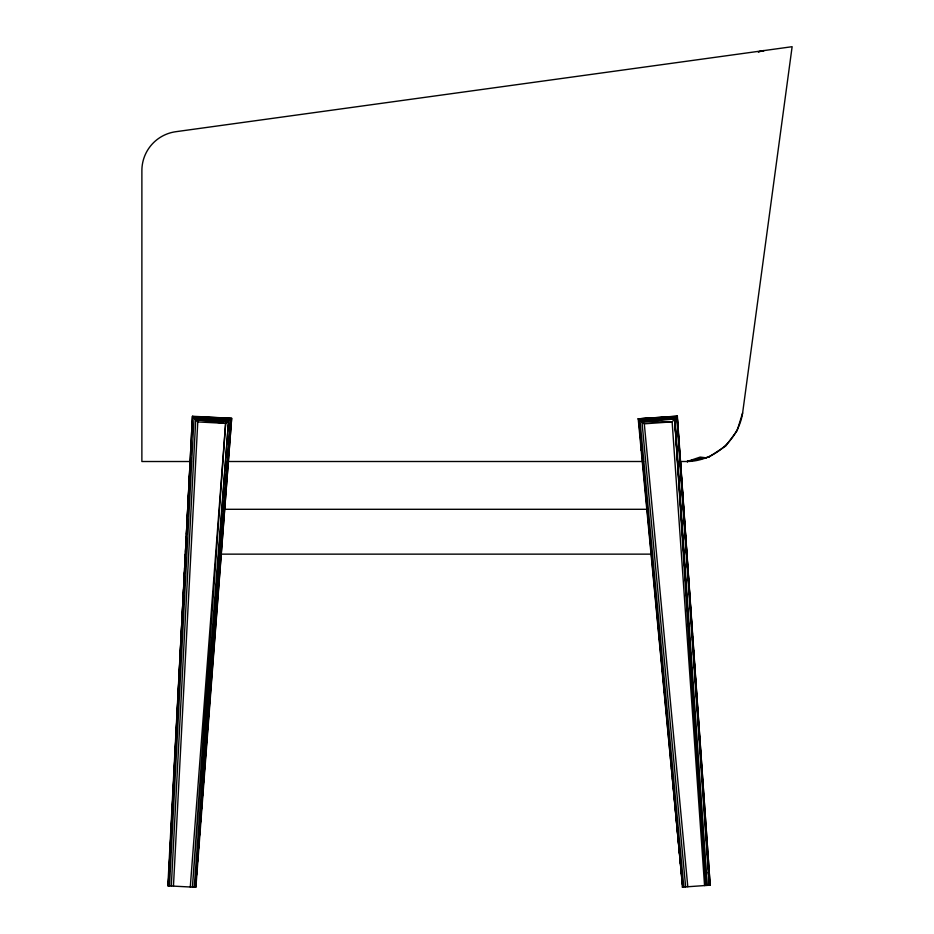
<?xml version="1.0" encoding="UTF-8"?>
<svg xmlns="http://www.w3.org/2000/svg" width="934" height="934" viewBox="0 0 934 934"><rect width="100%" height="100%" fill="white"/><g stroke="black" fill="none" stroke-linecap="round" stroke-linejoin="round"><path stroke-width="1.4" d="M189.941 481.045L190.081 478.138M190.851 462.108L190.98 459.201M169.346 871.34L169.498 868.433M170.467 849.531L170.245 853.898L170.432 850.921M171.132 836.455L171.366 832.101M172.031 819.013L172.335 813.199M172.93 801.57L173.222 795.756M173.899 782.68L174.191 776.866M174.786 765.238L175.16 757.976M175.685 747.795L176.059 740.534M176.573 730.365L177.028 721.643M177.542 711.463L177.915 704.201M178.441 694.02L178.884 685.311M179.34 676.59L179.783 667.868M180.309 657.688L180.752 648.967M181.196 640.245L181.64 631.536M182.095 622.815L182.609 612.634M182.982 605.372L183.508 595.192M183.951 586.482L184.477 576.301M184.85 569.039L185.376 558.859M185.749 551.597L186.345 539.969M186.637 534.155L187.232 522.526M187.536 516.712L188.201 503.636M188.505 497.822L189.17 484.746M189.392 480.38L190.069 467.304M192.462 416.26L168.283 885.852L192.462 416.26L231.644 418.315L195.883 887.3L167.851 885.829L179.76 660.583M179.923 657.676L183.531 589.366M183.683 586.459L184.453 571.935M184.605 569.028L185.376 554.492M185.527 551.585L186.298 537.05M186.45 534.143L188.213 500.717M188.376 497.81L189.135 483.287M189.298 480.38L190.057 465.844M169.369 871.305L169.521 868.398M171.202 836.362L171.354 833.443M172.113 818.885L172.346 814.506M173.035 801.407L173.257 797.041M174.028 782.482L174.179 779.563M174.938 765.004L175.09 762.086M175.849 747.527L176.082 743.149M176.771 730.049L177.005 725.671M177.682 712.584L177.915 708.206M178.604 695.106L178.826 690.728M179.597 676.169L179.818 671.791M180.507 658.704L180.741 654.314M181.5 639.767L181.651 636.836M182.422 622.289L182.574 619.37M183.333 604.823L183.566 600.434M184.243 587.346L184.477 582.956M185.165 569.868L185.399 565.479M186.158 550.943L186.31 548.013M187.069 533.466L187.302 529.076M187.991 515.988L188.213 511.599M188.901 498.511L189.135 494.121M189.824 481.045L190.046 476.644M190.816 462.108L191.038 457.742M169.498 885.922L194.027 417.825L192.871 416.622L231.644 418.315L195.451 887.277L230.768 418.981L195.451 887.277M171.307 886.016L195.743 419.693L194.027 417.825L229.752 419.833L193.338 417.101L230.768 418.981L194.237 887.218L228.573 420.825L230.768 418.981L192.871 416.622M173.455 886.121L197.775 421.923L195.743 419.693L227.896 421.421L195.229 419.132L228.573 420.825L192.416 887.113L225.631 423.382L228.573 420.825L194.027 417.825M169.393 871.317L169.556 868.41M190.279 887.008L225.631 423.382L195.743 419.693M226.483 475.663L226.717 472.756M687.634 461.501L687.074 461.513C714.358 461.151 738.537 439.762 742.623 412.956L792.125 46.7L175.755 131.717A39.251 39.228 0 0 0 141.886 170.583L141.875 461.513L191.47 461.513M742.623 412.956L737.113 430.726L725.753 446.032L708.708 457.17M228.153 451.858L229.274 449.464M676.648 416.798L638.214 418.841L677.15 416.284L709.408 885.234L676.648 416.798L672.141 421.864L644.308 423.814L638.214 418.841L682.626 887.102L638.669 419.156L676.648 416.798L677.348 416.109L710.155 885.175L682.194 887.137M703.22 457.823L687.074 461.513L700.173 457.088L706.162 457.823M687.074 461.513L708.906 457.088M685.649 886.891L641.973 421.841L674.675 418.981L706.011 885.467L674.745 418.911L639.988 420.207L683.84 887.02M638.214 418.841L677.348 416.109M638.669 419.156L676.555 416.903L639.988 420.207L674.675 418.981L704.563 885.572L672.141 421.864L641.973 421.841M227.884 461.513L643.643 461.501M679.789 461.513L687.552 461.501M224.709 509.299L646.702 509.299M221.288 554.142L650.916 554.142M197.775 421.923L225.631 423.382M641.133 449.943L642.288 452.325M644.658 479.002L644.915 481.944M645.639 489.171L645.838 492.078M644.308 423.814L687.798 886.74M654.022 579.208L654.302 582.115L653.975 579.243M655.248 592.284L654.979 589.377L655.189 592.308M657.711 618.425L657.98 621.32M658.937 631.489L658.668 628.582L658.972 632.972M659.614 638.751L659.894 641.658M660.84 651.815L660.571 648.92L660.863 653.298M661.529 659.077L661.797 661.984M663.303 677.956L663.572 680.863M664.261 688.125L664.529 691.032M666.164 708.462L666.444 711.358M667.121 718.62L667.39 721.527M670.799 757.836L671.079 760.743M671.756 768.005L672.036 770.9M672.714 778.162L672.982 781.069M673.671 788.331L673.939 791.238M676.391 817.378L676.671 820.274M677.348 827.536L677.629 830.443M678.306 837.705L678.574 840.612M679.263 847.874L679.532 850.781M681.983 876.921L682.275 879.828M655.866 599.57L656.135 602.477M656.812 609.739L657.081 612.634M657.618 618.448L658.026 622.803M659.509 638.774L659.918 643.141M661.4 659.112L661.669 662.019M662.346 669.281L662.626 672.176M663.163 677.991L663.572 682.345M664.109 688.16L664.518 692.514M665.183 699.776L665.463 702.672M666 708.486L666.409 712.84M666.946 718.655L667.355 723.009M667.892 728.812L668.3 733.167M668.837 738.981L669.246 743.336M669.783 749.15L670.192 753.505M670.589 757.859L671.137 763.673M671.534 768.028L672.083 773.831M672.492 778.185L672.889 782.552M673.437 788.354L673.834 792.709M674.383 798.523L674.78 802.878M675.329 808.681L675.726 813.047M676.134 817.402L676.671 823.204M677.08 827.559L677.617 833.373M678.026 837.728L678.563 843.542M678.971 847.897L679.508 853.699M679.917 858.066L680.454 863.868M680.863 868.223L681.4 874.037M681.68 876.944L682.357 884.206M708.427 872.158L708.649 875.065L708.462 872.158M677.15 416.284L710.155 885.175M680.454 461.127L689.584 593.288M689.782 596.196L692.386 633.952M692.584 636.86L693.285 647.029M693.495 649.936L694.196 660.093M694.394 663L695.094 673.169M695.398 677.524L696.099 687.693M696.297 690.6L696.997 700.769M697.196 703.664L697.896 713.833M698.2 718.188L698.807 726.909M699.099 731.264L699.799 741.433M700.01 744.328L700.71 754.497M701.002 758.852L701.609 767.573M701.913 771.928L702.508 780.637M702.812 785.004L703.419 793.713M703.816 799.527L704.318 806.789M704.715 812.592L705.322 821.301M705.614 825.668L706.221 834.377L705.66 826.987M706.524 838.732L707.12 847.453M707.528 853.256L708.03 860.518M709.326 879.396L709.735 885.21L709.42 880.844M680.419 465.973L681.026 474.706M681.33 479.072L681.843 486.357M682.24 492.171L682.754 499.457M683.268 506.73L683.77 514.015M684.178 519.829L684.692 527.115M685.101 532.94L685.603 540.214M686.011 546.04L686.618 554.773M686.934 559.139L687.541 567.872M687.844 572.238L688.451 580.971M688.86 586.797L689.374 594.071M689.782 599.897L690.284 607.17M690.693 612.996L691.207 620.281M691.615 626.095L692.117 633.38M692.526 639.195L693.133 647.939M693.542 653.753L694.055 661.038M694.464 666.853L694.966 674.138M695.375 679.964L695.888 687.237M696.297 693.063L696.799 700.337M697.208 706.162L697.721 713.436M698.13 719.262L698.632 726.535M699.146 733.82L699.648 741.094M700.056 746.92L700.57 754.193M700.979 760.019L701.481 767.304M701.889 773.119L702.496 781.851M702.812 786.218L703.419 794.962M703.722 799.329L704.329 808.062M704.738 813.876L705.252 821.161M706.571 840.086L707.085 847.36M707.493 853.186L707.995 860.459M674.745 418.911L707.353 885.374M195.86 877.096L195.65 880.003L195.883 877.084M227.627 461.116L227.394 464.035L227.616 461.116M764.012 50.576L758.315 51.814L764.012 50.576M643.129 463.031L642.849 460.123L643.117 463.031M653.345 571.947L653.076 569.039L653.298 571.982M709.023 875.041L708.427 866.332L709.011 875.018"/></g></svg>
